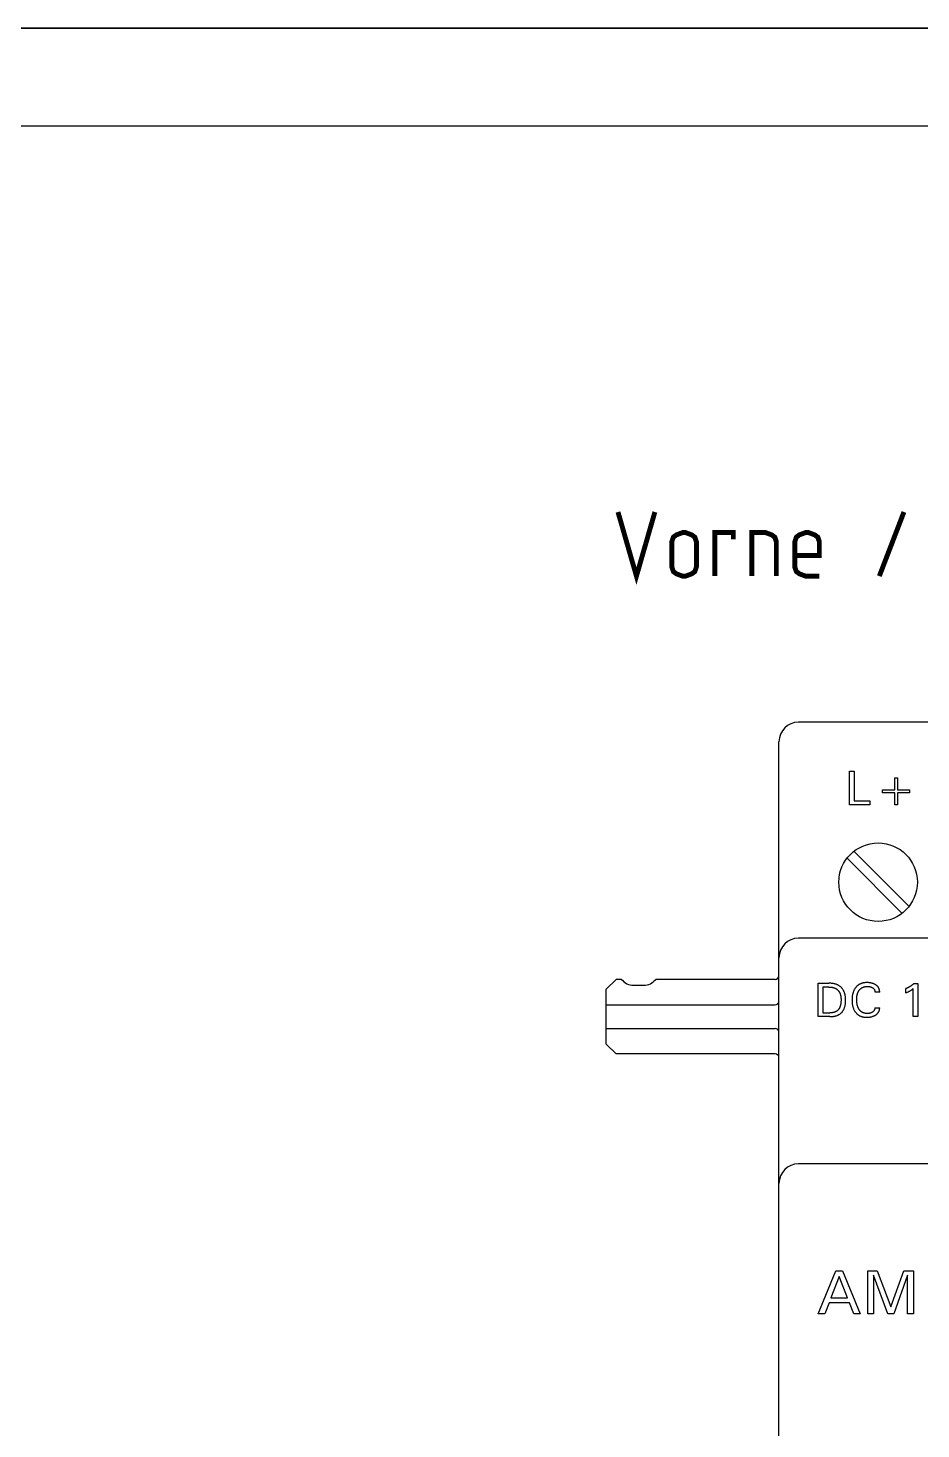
# Model space of a CAD drawing. Extents: x 0 to 420, y 0 to 297.
# Drawn here: x 105 to 150.5, y 225.6 to 297 of the extents above; entities that cross this region are included whole.
import ezdxf

# ---------------------------------------------------------------- set-up
doc = ezdxf.new("R2010")
doc.units = 0
doc.header["$LTSCALE"] = 23.1
doc.layers.get('0').update_dxf_attribs({"linetype": 'CONTINUOUS'})
for name, color, linetype in [('10000_FRONT', 7, 'CONTINUOUS'), ('10300_FRONT_GERMAN_ENGLISH', 7, 'CONTINUOUS'), ('90000_FRAME', 7, 'CONTINUOUS')]:
    doc.layers.add(name, color=color, linetype=linetype)

msp = doc.modelspace()

# ---------------------------------------------------------------- linework, layer by layer
at = {"color": 7, "linetype": 'CONTINUOUS'}
msp.add_line((0, 297), (420, 297), dxfattribs=at)
at = {"layer": '10000_FRONT', "color": 7, "linetype": 'CONTINUOUS'}
for p, q in [((177.762, 261.627), (144.262, 261.627)), ((143.262, 172.627), (143.262, 260.627)), ((146.862, 257.427), (146.862, 259.127)), ((146.862, 259.127), (147.095, 259.127)), ((147.095, 259.127), (147.095, 257.62)), ((149.156, 258.179), (149.156, 258.797)), ((149.156, 258.797), (149.301, 258.797)), ((149.301, 258.797), (149.301, 258.179)), ((148.538, 258.034), (148.538, 258.179)), ((148.538, 258.179), (149.156, 258.179)), ((149.156, 258.034), (148.538, 258.034)), ((149.156, 257.416), (149.156, 258.034)), ((149.301, 258.179), (149.919, 258.179)), ((149.301, 258.034), (149.301, 257.416)), ((149.919, 258.034), (149.301, 258.034)), ((149.919, 258.179), (149.919, 258.034)), ((147.897, 257.427), (146.862, 257.427)), ((147.095, 257.62), (147.897, 257.62)), ((147.897, 257.62), (147.897, 257.427)), ((149.301, 257.416), (149.156, 257.416)), ((149.88, 252.263), (147.095, 255.048)), ((146.745, 254.691), (149.529, 251.906)), ((177.762, 250.627), (144.262, 250.627)), ((134.462, 248.027), (134.962, 248.527)), ((135.238, 248.527), (134.962, 248.527)), ((143.062, 248.527), (136.987, 248.527)), ((134.462, 245.227), (134.462, 248.027)), ((135.862, 248.227), (136.362, 248.227)), ((145.262, 246.627), (145.262, 248.327)), ((145.262, 248.327), (145.801, 248.327)), ((145.495, 248.134), (145.495, 246.82)), ((145.801, 248.134), (145.495, 248.134)), ((145.828, 248.327), (145.801, 248.327)), ((145.801, 248.134), (145.822, 248.134)), ((145.822, 248.134), (145.842, 248.134)), ((145.855, 248.326), (145.828, 248.327)), ((145.842, 248.134), (145.863, 248.133)), ((145.882, 248.325), (145.855, 248.326)), ((145.863, 248.133), (145.885, 248.131)), ((145.909, 248.324), (145.882, 248.325)), ((145.885, 248.131), (145.906, 248.13)), ((145.906, 248.13), (145.927, 248.127)), ((145.937, 248.322), (145.909, 248.324)), ((145.927, 248.127), (145.948, 248.125)), ((145.964, 248.319), (145.937, 248.322)), ((145.948, 248.125), (145.968, 248.121)), ((145.991, 248.316), (145.964, 248.319)), ((145.968, 248.121), (145.989, 248.117)), ((145.989, 248.117), (146.01, 248.113)), ((146.018, 248.312), (145.991, 248.316)), ((146.01, 248.113), (146.03, 248.108)), ((146.045, 248.307), (146.018, 248.312)), ((146.03, 248.108), (146.05, 248.102)), ((146.072, 248.302), (146.045, 248.307)), ((146.05, 248.102), (146.07, 248.096)), ((146.07, 248.096), (146.09, 248.088)), ((146.099, 248.296), (146.072, 248.302)), ((146.09, 248.088), (146.109, 248.08)), ((146.125, 248.289), (146.099, 248.296)), ((146.109, 248.08), (146.128, 248.072)), ((146.151, 248.282), (146.125, 248.289)), ((146.128, 248.072), (146.147, 248.062)), ((146.147, 248.062), (146.161, 248.054)), ((146.177, 248.273), (146.151, 248.282)), ((146.161, 248.054), (146.176, 248.045)), ((146.176, 248.045), (146.19, 248.035)), ((146.202, 248.264), (146.177, 248.273)), ((146.19, 248.035), (146.203, 248.026)), ((146.227, 248.253), (146.202, 248.264)), ((146.203, 248.026), (146.217, 248.015)), ((146.217, 248.015), (146.23, 248.004)), ((146.252, 248.242), (146.227, 248.253)), ((146.23, 248.004), (146.242, 247.993)), ((146.242, 247.993), (146.255, 247.981)), ((146.276, 248.23), (146.252, 248.242)), ((146.255, 247.981), (146.267, 247.969)), ((146.267, 247.969), (146.278, 247.957)), ((146.296, 248.219), (146.276, 248.23)), ((146.278, 247.957), (146.289, 247.944)), ((146.289, 247.944), (146.3, 247.931)), ((146.315, 248.207), (146.296, 248.219)), ((146.3, 247.931), (146.31, 247.917)), ((146.31, 247.917), (146.32, 247.904)), ((146.335, 248.194), (146.315, 248.207)), ((146.32, 247.904), (146.329, 247.889)), ((146.329, 247.889), (146.338, 247.875)), ((146.353, 248.181), (146.335, 248.194)), ((146.338, 247.875), (146.347, 247.86)), ((146.347, 247.86), (146.354, 247.846)), ((146.372, 248.167), (146.353, 248.181)), ((146.354, 247.846), (146.364, 247.826)), ((146.364, 247.826), (146.372, 247.806)), ((146.389, 248.152), (146.372, 248.167)), ((146.372, 247.806), (146.38, 247.786)), ((146.38, 247.786), (146.387, 247.765)), ((146.387, 247.765), (146.393, 247.745)), ((146.407, 248.137), (146.389, 248.152)), ((146.393, 247.745), (146.399, 247.724)), ((146.399, 247.724), (146.404, 247.702)), ((146.404, 247.702), (146.408, 247.681)), ((146.424, 248.121), (146.407, 248.137)), ((146.44, 248.105), (146.424, 248.121)), ((146.456, 248.088), (146.44, 248.105)), ((146.471, 248.071), (146.456, 248.088)), ((146.486, 248.053), (146.471, 248.071)), ((146.5, 248.035), (146.486, 248.053)), ((146.514, 248.016), (146.5, 248.035)), ((146.526, 247.997), (146.514, 248.016)), ((146.539, 247.978), (146.526, 247.997)), ((146.55, 247.958), (146.539, 247.978)), ((146.561, 247.938), (146.55, 247.958)), ((146.574, 247.912), (146.561, 247.938)), ((146.586, 247.885), (146.574, 247.912)), ((146.596, 247.858), (146.586, 247.885)), ((146.606, 247.831), (146.596, 247.858)), ((146.614, 247.803), (146.606, 247.831)), ((146.622, 247.775), (146.614, 247.803)), ((146.629, 247.747), (146.622, 247.775)), ((146.635, 247.718), (146.629, 247.747)), ((146.64, 247.689), (146.635, 247.718)), ((147.002, 247.715), (146.998, 247.684)), ((147.007, 247.741), (147.002, 247.715)), ((147.013, 247.768), (147.007, 247.741)), ((147.019, 247.795), (147.013, 247.768)), ((147.026, 247.821), (147.019, 247.795)), ((147.034, 247.847), (147.026, 247.821)), ((147.043, 247.873), (147.034, 247.847)), ((147.052, 247.899), (147.043, 247.873)), ((147.062, 247.924), (147.052, 247.899)), ((147.072, 247.947), (147.062, 247.924)), ((147.082, 247.97), (147.072, 247.947)), ((147.094, 247.992), (147.082, 247.97)), ((147.106, 248.014), (147.094, 247.992)), ((147.118, 248.036), (147.106, 248.014)), ((147.132, 248.057), (147.118, 248.036)), ((147.146, 248.078), (147.132, 248.057)), ((147.161, 248.098), (147.146, 248.078)), ((147.174, 248.115), (147.161, 248.098)), ((147.188, 248.131), (147.174, 248.115)), ((147.202, 248.147), (147.188, 248.131)), ((147.216, 248.162), (147.202, 248.147)), ((147.232, 248.177), (147.216, 248.162)), ((147.247, 248.192), (147.232, 248.177)), ((147.238, 247.699), (147.242, 247.719)), ((147.242, 247.719), (147.246, 247.739)), ((147.246, 247.739), (147.251, 247.758)), ((147.263, 248.206), (147.247, 248.192)), ((147.251, 247.758), (147.257, 247.778)), ((147.257, 247.778), (147.262, 247.797)), ((147.262, 247.797), (147.269, 247.816)), ((147.28, 248.219), (147.263, 248.206)), ((147.269, 247.816), (147.276, 247.835)), ((147.276, 247.835), (147.282, 247.85)), ((147.297, 248.232), (147.28, 248.219)), ((147.282, 247.85), (147.288, 247.865)), ((147.288, 247.865), (147.295, 247.88)), ((147.295, 247.88), (147.302, 247.895)), ((147.314, 248.244), (147.297, 248.232)), ((147.302, 247.895), (147.31, 247.909)), ((147.31, 247.909), (147.318, 247.923)), ((147.332, 248.256), (147.314, 248.244)), ((147.318, 247.923), (147.326, 247.937)), ((147.326, 247.937), (147.335, 247.951)), ((147.35, 248.267), (147.332, 248.256)), ((147.335, 247.951), (147.344, 247.964)), ((147.344, 247.964), (147.352, 247.976)), ((147.369, 248.277), (147.35, 248.267)), ((147.352, 247.976), (147.361, 247.987)), ((147.361, 247.987), (147.37, 247.998)), ((147.388, 248.287), (147.369, 248.277)), ((147.37, 247.998), (147.38, 248.009)), ((147.38, 248.009), (147.389, 248.019)), ((147.407, 248.296), (147.388, 248.287)), ((147.389, 248.019), (147.399, 248.03)), ((147.399, 248.03), (147.41, 248.039)), ((147.427, 248.304), (147.407, 248.296)), ((147.41, 248.039), (147.42, 248.049)), ((147.42, 248.049), (147.431, 248.058)), ((147.447, 248.312), (147.427, 248.304)), ((147.431, 248.058), (147.442, 248.067)), ((147.442, 248.067), (147.454, 248.075)), ((147.467, 248.319), (147.447, 248.312)), ((147.454, 248.075), (147.465, 248.083)), ((147.465, 248.083), (147.477, 248.091)), ((147.487, 248.326), (147.467, 248.319)), ((147.477, 248.091), (147.49, 248.098)), ((147.508, 248.332), (147.487, 248.326)), ((147.49, 248.098), (147.502, 248.105)), ((147.502, 248.105), (147.515, 248.112)), ((147.533, 248.338), (147.508, 248.332)), ((147.515, 248.112), (147.528, 248.118)), ((147.528, 248.118), (147.541, 248.123)), ((147.559, 248.344), (147.533, 248.338)), ((147.541, 248.123), (147.554, 248.129)), ((147.554, 248.129), (147.567, 248.134)), ((147.585, 248.348), (147.559, 248.344)), ((147.567, 248.134), (147.581, 248.138)), ((147.581, 248.138), (147.595, 248.142)), ((147.611, 248.352), (147.585, 248.348)), ((147.595, 248.142), (147.611, 248.147)), ((147.637, 248.355), (147.611, 248.352)), ((147.611, 248.147), (147.628, 248.151)), ((147.628, 248.151), (147.646, 248.154)), ((147.664, 248.358), (147.637, 248.355)), ((147.646, 248.154), (147.663, 248.157)), ((147.663, 248.157), (147.68, 248.159)), ((147.69, 248.359), (147.664, 248.358)), ((147.68, 248.159), (147.697, 248.161)), ((147.716, 248.36), (147.69, 248.359)), ((147.697, 248.161), (147.715, 248.163)), ((147.715, 248.163), (147.732, 248.164)), ((147.743, 248.361), (147.716, 248.36)), ((147.732, 248.164), (147.75, 248.164)), ((147.771, 248.36), (147.743, 248.361)), ((147.75, 248.164), (147.767, 248.164)), ((147.767, 248.164), (147.787, 248.164)), ((147.799, 248.36), (147.771, 248.36)), ((147.787, 248.164), (147.806, 248.163)), ((147.826, 248.358), (147.799, 248.36)), ((147.806, 248.163), (147.826, 248.162)), ((147.854, 248.356), (147.826, 248.358)), ((147.826, 248.162), (147.845, 248.16)), ((147.845, 248.16), (147.865, 248.157)), ((147.882, 248.353), (147.854, 248.356)), ((147.865, 248.157), (147.88, 248.155)), ((147.88, 248.155), (147.894, 248.152)), ((147.91, 248.349), (147.882, 248.353)), ((147.894, 248.152), (147.909, 248.148)), ((147.909, 248.148), (147.923, 248.144)), ((147.934, 248.345), (147.91, 248.349)), ((147.923, 248.144), (147.938, 248.14)), ((147.959, 248.34), (147.934, 248.345)), ((147.938, 248.14), (147.952, 248.135)), ((147.952, 248.135), (147.965, 248.13)), ((147.984, 248.334), (147.959, 248.34)), ((147.965, 248.13), (147.978, 248.125)), ((147.978, 248.125), (147.99, 248.119)), ((148.008, 248.328), (147.984, 248.334)), ((147.99, 248.119), (148.003, 248.113)), ((148.003, 248.113), (148.015, 248.106)), ((148.032, 248.321), (148.008, 248.328)), ((148.015, 248.106), (148.027, 248.099)), ((148.027, 248.099), (148.037, 248.093)), ((148.056, 248.313), (148.032, 248.321)), ((148.037, 248.093), (148.046, 248.087)), ((148.046, 248.087), (148.056, 248.08)), ((148.078, 248.305), (148.056, 248.313)), ((148.056, 248.08), (148.065, 248.072)), ((148.065, 248.072), (148.073, 248.065)), ((148.073, 248.065), (148.082, 248.057)), ((148.1, 248.296), (148.078, 248.305)), ((148.082, 248.057), (148.09, 248.049)), ((148.09, 248.049), (148.097, 248.04)), ((148.097, 248.04), (148.104, 248.032)), ((148.121, 248.287), (148.1, 248.296)), ((148.104, 248.032), (148.11, 248.023)), ((148.11, 248.023), (148.116, 248.014)), ((148.116, 248.014), (148.122, 248.005)), ((148.142, 248.276), (148.121, 248.287)), ((148.122, 248.005), (148.127, 247.996)), ((148.127, 247.996), (148.132, 247.986)), ((148.132, 247.986), (148.136, 247.976)), ((148.136, 247.976), (148.14, 247.966)), ((148.14, 247.966), (148.143, 247.956)), ((148.162, 248.265), (148.142, 248.276)), ((148.143, 247.956), (148.146, 247.947)), ((148.146, 247.947), (148.148, 247.937)), ((148.148, 247.937), (148.15, 247.927)), ((148.15, 247.927), (148.152, 247.917)), ((148.152, 247.917), (148.153, 247.907)), ((148.153, 247.907), (148.153, 247.897)), ((148.153, 247.897), (148.154, 247.886)), ((148.154, 247.886), (148.154, 247.876)), ((148.392, 247.876), (148.154, 247.876)), ((148.183, 248.253), (148.162, 248.265)), ((148.199, 248.243), (148.183, 248.253)), ((148.215, 248.232), (148.199, 248.243)), ((148.23, 248.221), (148.215, 248.232)), ((148.245, 248.209), (148.23, 248.221)), ((148.259, 248.196), (148.245, 248.209)), ((148.273, 248.183), (148.259, 248.196)), ((148.287, 248.169), (148.273, 248.183)), ((148.299, 248.154), (148.287, 248.169)), ((148.31, 248.14), (148.299, 248.154)), ((148.321, 248.125), (148.31, 248.14)), ((148.33, 248.11), (148.321, 248.125)), ((148.34, 248.095), (148.33, 248.11)), ((148.348, 248.079), (148.34, 248.095)), ((148.356, 248.062), (148.348, 248.079)), ((148.363, 248.046), (148.356, 248.062)), ((148.369, 248.029), (148.363, 248.046)), ((148.374, 248.012), (148.369, 248.029)), ((148.379, 247.996), (148.374, 248.012)), ((148.383, 247.979), (148.379, 247.996)), ((148.386, 247.962), (148.383, 247.979)), ((148.389, 247.945), (148.386, 247.962)), ((148.391, 247.928), (148.389, 247.945)), ((148.392, 247.911), (148.391, 247.928)), ((148.392, 247.893), (148.392, 247.911)), ((148.392, 247.876), (148.392, 247.893)), ((149.748, 248.062), (149.733, 248.056)), ((149.733, 247.844), (149.733, 248.056)), ((149.733, 247.844), (149.754, 247.852)), ((149.763, 248.068), (149.748, 248.062)), ((149.754, 247.852), (149.775, 247.861)), ((149.778, 248.074), (149.763, 248.068)), ((149.775, 247.861), (149.796, 247.869)), ((149.793, 248.081), (149.778, 248.074)), ((149.808, 248.088), (149.793, 248.081)), ((149.796, 247.869), (149.817, 247.878)), ((149.823, 248.095), (149.808, 248.088)), ((149.817, 247.878), (149.838, 247.888)), ((149.837, 248.102), (149.823, 248.095)), ((149.852, 248.109), (149.837, 248.102)), ((149.838, 247.888), (149.853, 247.895)), ((149.866, 248.117), (149.852, 248.109)), ((149.853, 247.895), (149.868, 247.902)), ((149.88, 248.125), (149.866, 248.117)), ((149.868, 247.902), (149.883, 247.909)), ((149.894, 248.132), (149.88, 248.125)), ((149.883, 247.909), (149.898, 247.917)), ((149.908, 248.141), (149.894, 248.132)), ((149.898, 247.917), (149.913, 247.924)), ((149.922, 248.149), (149.908, 248.141)), ((149.913, 247.924), (149.928, 247.932)), ((149.936, 248.157), (149.922, 248.149)), ((149.928, 247.932), (149.94, 247.939)), ((149.949, 248.166), (149.936, 248.157)), ((149.94, 247.939), (149.953, 247.947)), ((149.963, 248.175), (149.949, 248.166)), ((149.953, 247.947), (149.966, 247.954)), ((149.976, 248.184), (149.963, 248.175)), ((149.966, 247.954), (149.978, 247.962)), ((149.99, 248.193), (149.976, 248.184)), ((149.978, 247.962), (149.991, 247.97)), ((150.003, 248.202), (149.99, 248.193)), ((149.991, 247.97), (150.003, 247.978)), ((150.016, 248.212), (150.003, 248.202)), ((150.003, 247.978), (150.014, 247.985)), ((150.014, 247.985), (150.024, 247.992)), ((150.029, 248.222), (150.016, 248.212)), ((150.024, 247.992), (150.035, 248)), ((150.042, 248.231), (150.029, 248.222)), ((150.035, 248), (150.046, 248.008)), ((150.055, 248.242), (150.042, 248.231)), ((150.046, 248.008), (150.058, 248.017)), ((150.067, 248.252), (150.055, 248.242)), ((150.058, 248.017), (150.069, 248.025)), ((150.08, 248.262), (150.067, 248.252)), ((150.069, 248.025), (150.087, 248.04)), ((150.092, 248.273), (150.08, 248.262)), ((150.087, 248.04), (150.105, 248.055)), ((150.105, 248.284), (150.092, 248.273)), ((150.117, 248.295), (150.105, 248.284)), ((150.105, 246.627), (150.105, 248.055)), ((150.129, 248.306), (150.117, 248.295)), ((150.14, 248.317), (150.129, 248.306)), ((150.14, 248.317), (150.333, 248.317)), ((150.333, 248.317), (150.333, 246.627)), ((134.462, 247.227), (143.062, 247.227)), ((146.291, 246.987), (146.28, 246.975)), ((146.302, 247), (146.291, 246.987)), ((146.312, 247.015), (146.302, 247)), ((146.322, 247.03), (146.312, 247.015)), ((146.332, 247.045), (146.322, 247.03)), ((146.34, 247.06), (146.332, 247.045)), ((146.348, 247.076), (146.34, 247.06)), ((146.356, 247.092), (146.348, 247.076)), ((146.363, 247.108), (146.356, 247.092)), ((146.369, 247.125), (146.363, 247.108)), ((146.377, 247.147), (146.369, 247.125)), ((146.385, 247.17), (146.377, 247.147)), ((146.391, 247.193), (146.385, 247.17)), ((146.397, 247.216), (146.391, 247.193)), ((146.402, 247.24), (146.397, 247.216)), ((146.406, 247.263), (146.402, 247.24)), ((146.41, 247.286), (146.406, 247.263)), ((146.408, 247.681), (146.412, 247.66)), ((146.414, 247.315), (146.41, 247.286)), ((146.412, 247.66), (146.415, 247.638)), ((146.417, 247.343), (146.414, 247.315)), ((146.415, 247.638), (146.417, 247.616)), ((146.417, 247.616), (146.419, 247.594)), ((146.42, 247.371), (146.417, 247.343)), ((146.419, 247.594), (146.421, 247.572)), ((146.421, 247.399), (146.42, 247.371)), ((146.421, 247.572), (146.422, 247.55)), ((146.423, 247.428), (146.421, 247.399)), ((146.422, 247.55), (146.423, 247.529)), ((146.423, 247.529), (146.423, 247.507)), ((146.423, 247.507), (146.424, 247.485)), ((146.424, 247.485), (146.423, 247.456)), ((146.423, 247.456), (146.423, 247.428)), ((146.555, 246.974), (146.566, 246.994)), ((146.566, 246.994), (146.578, 247.018)), ((146.578, 247.018), (146.589, 247.044)), ((146.589, 247.044), (146.599, 247.069)), ((146.599, 247.069), (146.608, 247.095)), ((146.608, 247.095), (146.617, 247.121)), ((146.617, 247.121), (146.624, 247.148)), ((146.624, 247.148), (146.63, 247.174)), ((146.63, 247.174), (146.636, 247.201)), ((146.636, 247.201), (146.64, 247.229)), ((146.644, 247.66), (146.64, 247.689)), ((146.64, 247.229), (146.644, 247.256)), ((146.648, 247.631), (146.644, 247.66)), ((146.644, 247.256), (146.648, 247.284)), ((146.65, 247.601), (146.648, 247.631)), ((146.648, 247.284), (146.65, 247.312)), ((146.653, 247.572), (146.65, 247.601)), ((146.65, 247.312), (146.653, 247.34)), ((146.654, 247.542), (146.653, 247.572)), ((146.653, 247.34), (146.654, 247.368)), ((146.655, 247.512), (146.654, 247.542)), ((146.654, 247.368), (146.655, 247.396)), ((146.656, 247.482), (146.655, 247.512)), ((146.655, 247.396), (146.656, 247.424)), ((146.656, 247.452), (146.656, 247.482)), ((146.656, 247.424), (146.656, 247.452)), ((146.984, 247.531), (146.983, 247.5)), ((146.983, 247.5), (146.983, 247.469)), ((146.983, 247.469), (146.983, 247.439)), ((146.983, 247.439), (146.984, 247.408)), ((146.985, 247.562), (146.984, 247.531)), ((146.984, 247.408), (146.985, 247.377)), ((146.987, 247.592), (146.985, 247.562)), ((146.985, 247.377), (146.987, 247.347)), ((146.99, 247.623), (146.987, 247.592)), ((146.987, 247.347), (146.99, 247.316)), ((146.993, 247.654), (146.99, 247.623)), ((146.99, 247.316), (146.993, 247.286)), ((146.998, 247.684), (146.993, 247.654)), ((146.993, 247.286), (146.998, 247.256)), ((146.998, 247.256), (147.003, 247.225)), ((147.003, 247.225), (147.008, 247.199)), ((147.008, 247.199), (147.013, 247.172)), ((147.013, 247.172), (147.02, 247.146)), ((147.02, 247.146), (147.027, 247.12)), ((147.027, 247.12), (147.034, 247.094)), ((147.034, 247.094), (147.043, 247.068)), ((147.043, 247.068), (147.052, 247.043)), ((147.052, 247.043), (147.062, 247.018)), ((147.062, 247.018), (147.072, 246.995)), ((147.072, 246.995), (147.083, 246.973)), ((147.221, 247.497), (147.222, 247.526)), ((147.221, 247.47), (147.221, 247.497)), ((147.222, 247.443), (147.221, 247.47)), ((147.222, 247.556), (147.224, 247.585)), ((147.222, 247.526), (147.222, 247.556)), ((147.223, 247.416), (147.222, 247.443)), ((147.225, 247.389), (147.223, 247.416)), ((147.224, 247.585), (147.227, 247.614)), ((147.227, 247.362), (147.225, 247.389)), ((147.227, 247.614), (147.23, 247.643)), ((147.23, 247.335), (147.227, 247.362)), ((147.23, 247.643), (147.235, 247.679)), ((147.234, 247.309), (147.23, 247.335)), ((147.237, 247.285), (147.234, 247.309)), ((147.235, 247.679), (147.238, 247.699)), ((147.242, 247.262), (147.237, 247.285)), ((147.246, 247.238), (147.242, 247.262)), ((147.252, 247.215), (147.246, 247.238)), ((147.258, 247.192), (147.252, 247.215)), ((147.264, 247.169), (147.258, 247.192)), ((147.271, 247.147), (147.264, 247.169)), ((147.278, 247.129), (147.271, 247.147)), ((147.284, 247.112), (147.278, 247.129)), ((147.291, 247.094), (147.284, 247.112)), ((147.299, 247.077), (147.291, 247.094)), ((147.307, 247.06), (147.299, 247.077)), ((147.316, 247.044), (147.307, 247.06)), ((147.325, 247.027), (147.316, 247.044)), ((147.334, 247.011), (147.325, 247.027)), ((147.343, 246.997), (147.334, 247.011)), ((147.353, 246.984), (147.343, 246.997)), ((148.13, 246.987), (148.125, 246.976)), ((148.135, 247), (148.13, 246.987)), ((148.14, 247.013), (148.135, 247)), ((148.144, 247.025), (148.14, 247.013)), ((148.147, 247.038), (148.144, 247.025)), ((148.15, 247.051), (148.147, 247.038)), ((148.152, 247.064), (148.15, 247.051)), ((148.154, 247.078), (148.152, 247.064)), ((148.154, 247.078), (148.392, 247.078)), ((148.38, 246.977), (148.384, 246.994)), ((148.384, 246.994), (148.387, 247.011)), ((148.387, 247.011), (148.389, 247.027)), ((148.389, 247.027), (148.391, 247.044)), ((148.391, 247.044), (148.392, 247.061)), ((148.392, 247.061), (148.392, 247.078)), ((145.846, 246.627), (145.262, 246.627)), ((145.495, 246.82), (145.848, 246.82)), ((145.846, 246.627), (145.874, 246.627)), ((145.872, 246.82), (145.848, 246.82)), ((145.896, 246.821), (145.872, 246.82)), ((145.874, 246.627), (145.901, 246.628)), ((145.92, 246.822), (145.896, 246.821)), ((145.901, 246.628), (145.928, 246.629)), ((145.944, 246.824), (145.92, 246.822)), ((145.928, 246.629), (145.955, 246.631)), ((145.967, 246.827), (145.944, 246.824)), ((145.955, 246.631), (145.983, 246.633)), ((145.991, 246.83), (145.967, 246.827)), ((145.983, 246.633), (146.01, 246.636)), ((146.015, 246.835), (145.991, 246.83)), ((146.01, 246.636), (146.037, 246.639)), ((146.038, 246.84), (146.015, 246.835)), ((146.037, 246.639), (146.064, 246.643)), ((146.056, 246.844), (146.038, 246.84)), ((146.074, 246.849), (146.056, 246.844)), ((146.064, 246.643), (146.091, 246.648)), ((146.091, 246.855), (146.074, 246.849)), ((146.108, 246.861), (146.091, 246.855)), ((146.091, 246.648), (146.118, 246.654)), ((146.125, 246.867), (146.108, 246.861)), ((146.118, 246.654), (146.144, 246.66)), ((146.142, 246.875), (146.125, 246.867)), ((146.158, 246.882), (146.142, 246.875)), ((146.144, 246.66), (146.171, 246.667)), ((146.174, 246.891), (146.158, 246.882)), ((146.171, 246.667), (146.197, 246.676)), ((146.19, 246.9), (146.174, 246.891)), ((146.204, 246.909), (146.19, 246.9)), ((146.197, 246.676), (146.222, 246.685)), ((146.218, 246.919), (146.204, 246.909)), ((146.231, 246.929), (146.218, 246.919)), ((146.222, 246.685), (146.247, 246.695)), ((146.244, 246.94), (146.231, 246.929)), ((146.257, 246.951), (146.244, 246.94)), ((146.247, 246.695), (146.272, 246.706)), ((146.269, 246.963), (146.257, 246.951)), ((146.28, 246.975), (146.269, 246.963)), ((146.272, 246.706), (146.296, 246.719)), ((146.296, 246.719), (146.316, 246.73)), ((146.316, 246.73), (146.336, 246.742)), ((146.336, 246.742), (146.355, 246.755)), ((146.355, 246.755), (146.374, 246.768)), ((146.374, 246.768), (146.392, 246.782)), ((146.392, 246.782), (146.41, 246.797)), ((146.41, 246.797), (146.427, 246.812)), ((146.427, 246.812), (146.444, 246.828)), ((146.444, 246.828), (146.46, 246.845)), ((146.46, 246.845), (146.475, 246.862)), ((146.475, 246.862), (146.49, 246.879)), ((146.49, 246.879), (146.505, 246.897)), ((146.505, 246.897), (146.518, 246.916)), ((146.518, 246.916), (146.531, 246.935)), ((146.531, 246.935), (146.544, 246.954)), ((146.544, 246.954), (146.555, 246.974)), ((147.083, 246.973), (147.094, 246.95)), ((147.094, 246.95), (147.107, 246.929)), ((147.107, 246.929), (147.119, 246.907)), ((147.119, 246.907), (147.133, 246.886)), ((147.133, 246.886), (147.147, 246.866)), ((147.147, 246.866), (147.162, 246.846)), ((147.162, 246.846), (147.175, 246.83)), ((147.175, 246.83), (147.189, 246.814)), ((147.189, 246.814), (147.203, 246.799)), ((147.203, 246.799), (147.218, 246.784)), ((147.218, 246.784), (147.233, 246.77)), ((147.233, 246.77), (147.248, 246.756)), ((147.248, 246.756), (147.264, 246.742)), ((147.264, 246.742), (147.28, 246.73)), ((147.28, 246.73), (147.297, 246.717)), ((147.297, 246.717), (147.314, 246.706)), ((147.314, 246.706), (147.332, 246.694)), ((147.332, 246.694), (147.351, 246.684)), ((147.351, 246.684), (147.369, 246.674)), ((147.362, 246.97), (147.353, 246.984)), ((147.373, 246.957), (147.362, 246.97)), ((147.369, 246.674), (147.388, 246.665)), ((147.383, 246.944), (147.373, 246.957)), ((147.394, 246.932), (147.383, 246.944)), ((147.388, 246.665), (147.408, 246.656)), ((147.406, 246.92), (147.394, 246.932)), ((147.417, 246.908), (147.406, 246.92)), ((147.408, 246.656), (147.427, 246.648)), ((147.43, 246.897), (147.417, 246.908)), ((147.427, 246.648), (147.447, 246.64)), ((147.442, 246.887), (147.43, 246.897)), ((147.455, 246.877), (147.442, 246.887)), ((147.447, 246.64), (147.467, 246.633)), ((147.468, 246.868), (147.455, 246.877)), ((147.467, 246.633), (147.488, 246.627)), ((147.481, 246.859), (147.468, 246.868)), ((147.495, 246.851), (147.481, 246.859)), ((147.488, 246.627), (147.508, 246.621)), ((147.509, 246.843), (147.495, 246.851)), ((147.508, 246.621), (147.534, 246.615)), ((147.523, 246.836), (147.509, 246.843)), ((147.538, 246.829), (147.523, 246.836)), ((147.534, 246.615), (147.559, 246.61)), ((147.553, 246.823), (147.538, 246.829)), ((147.568, 246.817), (147.553, 246.823)), ((147.559, 246.61), (147.585, 246.605)), ((147.583, 246.812), (147.568, 246.817)), ((147.6, 246.807), (147.583, 246.812)), ((147.585, 246.605), (147.611, 246.601)), ((147.617, 246.803), (147.6, 246.807)), ((147.611, 246.601), (147.638, 246.598)), ((147.634, 246.799), (147.617, 246.803)), ((147.651, 246.796), (147.634, 246.799)), ((147.638, 246.598), (147.664, 246.596)), ((147.668, 246.793), (147.651, 246.796)), ((147.664, 246.596), (147.69, 246.594)), ((147.686, 246.791), (147.668, 246.793)), ((147.703, 246.789), (147.686, 246.791)), ((147.69, 246.594), (147.716, 246.594)), ((147.721, 246.788), (147.703, 246.789)), ((147.716, 246.594), (147.743, 246.593)), ((147.739, 246.787), (147.721, 246.788)), ((147.756, 246.787), (147.739, 246.787)), ((147.743, 246.593), (147.77, 246.594)), ((147.776, 246.787), (147.756, 246.787)), ((147.77, 246.594), (147.797, 246.595)), ((147.795, 246.788), (147.776, 246.787)), ((147.815, 246.79), (147.795, 246.788)), ((147.797, 246.595), (147.824, 246.596)), ((147.835, 246.792), (147.815, 246.79)), ((147.824, 246.596), (147.851, 246.599)), ((147.854, 246.795), (147.835, 246.792)), ((147.851, 246.599), (147.878, 246.602)), ((147.872, 246.798), (147.854, 246.795)), ((147.889, 246.802), (147.872, 246.798)), ((147.878, 246.602), (147.905, 246.606)), ((147.907, 246.806), (147.889, 246.802)), ((147.905, 246.606), (147.93, 246.61)), ((147.924, 246.811), (147.907, 246.806)), ((147.941, 246.817), (147.924, 246.811)), ((147.93, 246.61), (147.954, 246.615)), ((147.954, 246.822), (147.941, 246.817)), ((147.967, 246.828), (147.954, 246.822)), ((147.954, 246.615), (147.978, 246.621)), ((147.98, 246.834), (147.967, 246.828)), ((147.978, 246.621), (148.002, 246.628)), ((147.992, 246.84), (147.98, 246.834)), ((148.004, 246.847), (147.992, 246.84)), ((148.002, 246.628), (148.026, 246.635)), ((148.016, 246.855), (148.004, 246.847)), ((148.027, 246.862), (148.016, 246.855)), ((148.026, 246.635), (148.05, 246.643)), ((148.038, 246.869), (148.027, 246.862)), ((148.048, 246.877), (148.038, 246.869)), ((148.057, 246.886), (148.048, 246.877)), ((148.05, 246.643), (148.072, 246.652)), ((148.067, 246.894), (148.057, 246.886)), ((148.076, 246.904), (148.067, 246.894)), ((148.072, 246.652), (148.093, 246.661)), ((148.085, 246.913), (148.076, 246.904)), ((148.093, 246.923), (148.085, 246.913)), ((148.1, 246.933), (148.093, 246.923)), ((148.093, 246.661), (148.115, 246.671)), ((148.107, 246.943), (148.1, 246.933)), ((148.114, 246.954), (148.107, 246.943)), ((148.12, 246.965), (148.114, 246.954)), ((148.115, 246.671), (148.136, 246.682)), ((148.125, 246.976), (148.12, 246.965)), ((148.136, 246.682), (148.156, 246.693)), ((148.156, 246.693), (148.177, 246.705)), ((148.177, 246.705), (148.193, 246.716)), ((148.193, 246.716), (148.208, 246.727)), ((148.208, 246.727), (148.224, 246.739)), ((148.224, 246.739), (148.239, 246.751)), ((148.239, 246.751), (148.253, 246.763)), ((148.253, 246.763), (148.267, 246.777)), ((148.267, 246.777), (148.28, 246.791)), ((148.28, 246.791), (148.293, 246.805)), ((148.293, 246.805), (148.304, 246.819)), ((148.304, 246.819), (148.315, 246.834)), ((148.315, 246.834), (148.325, 246.849)), ((148.325, 246.849), (148.334, 246.864)), ((148.334, 246.864), (148.343, 246.88)), ((148.343, 246.88), (148.351, 246.896)), ((148.351, 246.896), (148.358, 246.912)), ((148.358, 246.912), (148.365, 246.929)), ((148.365, 246.929), (148.371, 246.945)), ((148.371, 246.945), (148.376, 246.961)), ((148.376, 246.961), (148.38, 246.977)), ((150.333, 246.627), (150.105, 246.627)), ((134.462, 246.027), (143.062, 246.027)), ((134.462, 245.227), (134.962, 244.727)), ((143.062, 244.727), (134.962, 244.727)), ((177.762, 239.127), (144.262, 239.127)), ((145.262, 231.477), (146.165, 233.677)), ((146.165, 233.677), (146.495, 233.677)), ((146.495, 233.677), (147.398, 231.477)), ((147.783, 231.477), (147.783, 233.677)), ((147.783, 233.677), (148.271, 233.677)), ((148.084, 233.446), (148.084, 231.477)), ((148.809, 231.477), (148.084, 233.446)), ((148.271, 233.677), (148.962, 231.836)), ((148.962, 231.836), (149.631, 233.677)), ((149.818, 233.449), (149.112, 231.477)), ((149.631, 233.677), (150.119, 233.677)), ((149.818, 231.477), (149.818, 233.449)), ((150.119, 233.677), (150.119, 231.477)), ((146.332, 233.393), (145.911, 232.3)), ((146.754, 232.3), (146.332, 233.393)), ((145.814, 232.051), (145.596, 231.477)), ((146.849, 232.051), (145.814, 232.051)), ((145.911, 232.3), (146.754, 232.3)), ((147.071, 231.477), (146.849, 232.051)), ((145.596, 231.477), (145.262, 231.477)), ((147.398, 231.477), (147.071, 231.477)), ((148.084, 231.477), (147.783, 231.477)), ((149.112, 231.477), (148.809, 231.477)), ((150.119, 231.477), (149.818, 231.477))]:
    msp.add_line(p, q, dxfattribs=at)
msp.add_circle((148.312, 253.477), 2, dxfattribs=at)
for centre, radius, start, end in [((144.262, 260.627), 1, 90, 180), ((144.262, 249.627), 1, 90, 180), ((135.862, 249.027), 0.8, 218.68219, 270), ((136.362, 249.027), 0.8, 270, 321.31781), ((143.062, 248.727), 0.2, 270, 360), ((143.062, 247.427), 0.2, 270, 360), ((143.062, 245.827), 0.2, 0, 90), ((143.062, 244.527), 0.2, 0, 90), ((144.262, 238.127), 1, 90, 180)]:
    msp.add_arc(centre, radius, start, end, dxfattribs=at)
at = {"layer": '10300_FRONT_GERMAN_ENGLISH', "color": 7, "linetype": 'CONTINUOUS', "const_width": 0.25}
for points in [[(135.059, 272.34), (135.999, 269.073), (136.939, 272.34)], [(148.375, 269.073), (149.628, 272.34)], [(139.054, 270.823), (139.054, 269.54), (138.976, 269.307), (138.819, 269.19), (138.506, 269.073), (138.349, 269.073), (138.036, 269.19), (137.879, 269.307), (137.801, 269.54), (137.801, 270.823), (137.879, 271.057), (138.036, 271.173), (138.349, 271.29), (138.506, 271.29), (138.819, 271.173), (138.976, 271.057), (139.054, 270.823)], [(139.994, 269.073), (139.994, 271.29), (140.934, 271.29), (140.934, 270.94)], [(141.874, 269.073), (141.874, 271.29), (142.579, 271.29), (142.892, 271.173), (143.049, 271.057), (143.127, 270.823), (143.127, 269.073)], [(144.067, 270.123), (145.32, 270.123), (145.32, 270.823), (145.242, 271.057), (145.085, 271.173), (144.772, 271.29), (144.615, 271.29), (144.302, 271.173), (144.145, 271.057), (144.067, 270.823), (144.067, 269.54), (144.145, 269.307), (144.302, 269.19), (144.615, 269.073), (145.32, 269.073)]]:
    msp.add_lwpolyline(points, dxfattribs=at)
at = {"layer": '90000_FRAME', "color": 7, "linetype": 'CONTINUOUS'}
for p, q in [((420, 297), (0, 297)), ((415, 292), (5, 292))]:
    msp.add_line(p, q, dxfattribs=at)

doc.saveas('drawing.dxf')
